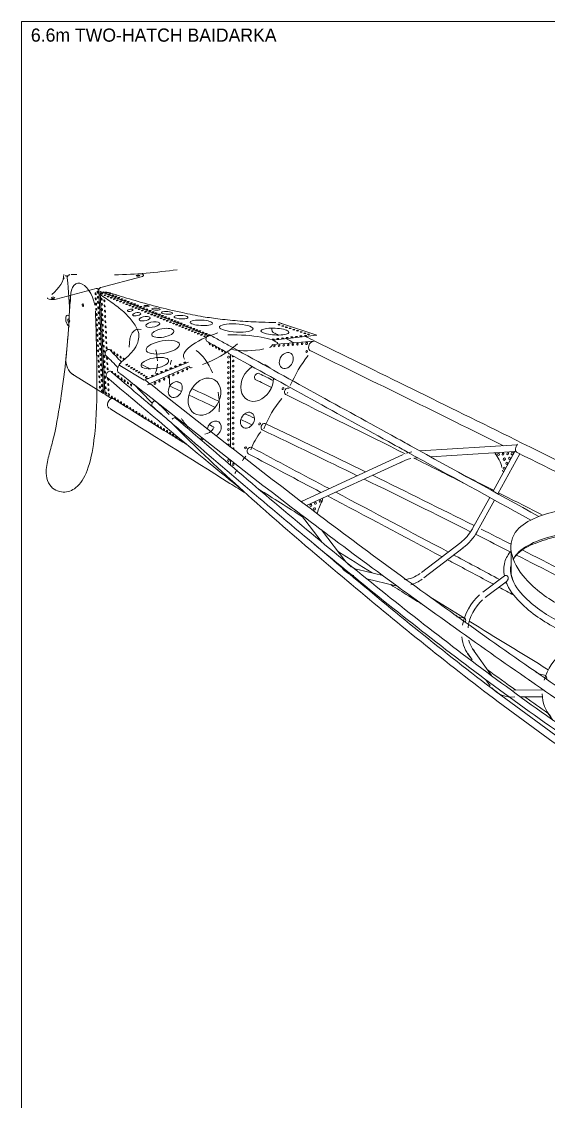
# Model space of a CAD drawing. Header units: inches. Extents: x -62.5 to -21, y 15.6 to 48.4.
# Drawn here: x -62.52 to -52.53, y 26.56 to 47.06 of the extents above; entities that cross this region are included whole.
import ezdxf

# ---------------------------------------------------------------- set-up
doc = ezdxf.new("R2010")
doc.units = ezdxf.units.IN
doc.header["$MEASUREMENT"] = 0
for name, color, linetype in [('Format', 7, 'Continuous'), ('Hatchways', 7, 'Continuous'), ('Layer1', 7, 'Continuous'), ('Quarterdeck', 7, 'Continuous'), ('Rudder', 7, 'Continuous'), ('Station 1', 7, 'Continuous'), ('Station 2', 7, 'Continuous'), ('Station 3', 7, 'Continuous'), ('Station 3.5', 7, 'Continuous'), ('Stern', 7, 'Continuous'), ('Stringers', 7, 'Continuous')]:
    doc.layers.add(name, color=color, linetype=linetype)

msp = doc.modelspace()

# ---------------------------------------------------------------- linework, layer by layer
at = {"layer": 'Format', "color": 7, "lineweight": 9}
for p, q in [((-62.525, 15.562), (-62.525, 47.062)), ((-62.525, 47.062), (-21.025, 47.062))]:
    msp.add_line(p, q, dxfattribs=at)
at = {"layer": 'Hatchways', "color": 7, "lineweight": 9}
for points, knots in [([(-52.276, 37.793), (-52.442, 37.75), (-52.784, 37.662), (-53.205, 37.399), (-53.289, 36.958), (-52.971, 36.416), (-52.267, 35.905), (-51.323, 35.56), (-50.325, 35.357), (-49.375, 35.287), (-48.597, 35.27), (-47.837, 35.371), (-47.48, 35.563), (-47.538, 35.769), (-47.757, 36.031), (-48.216, 36.375), (-48.813, 36.811), (-49.509, 37.324), (-50.292, 37.744), (-51.092, 37.954), (-51.768, 37.928), (-52.11, 37.838), (-52.276, 37.793)], [0, 0, 0, 0, 0.030416, 0.06271, 0.103132, 0.153648, 0.219187, 0.293811, 0.366807, 0.425735, 0.469548, 0.5, 0.530452, 0.574265, 0.633193, 0.706189, 0.780813, 0.846352, 0.896868, 0.93729, 0.969584, 1, 1, 1, 1]), ([(-52.276, 37.336), (-52.442, 37.293), (-52.783, 37.205), (-53.088, 37.023), (-53.177, 36.888), (-53.196, 36.851)], [0, 0, 0, 0, 0.408149, 0.841074, 1, 1, 1, 1]), ([(-53.237, 36.704), (-53.242, 36.659), (-53.239, 36.57), (-53.214, 36.483), (-53.198, 36.441)], [0, 0, 0, 0, 0.505359, 1, 1, 1, 1])]:
    msp.add_open_spline(points, degree=3, knots=knots, dxfattribs=at)
at = {"layer": 'Layer1', "color": 7, "lineweight": 9}
msp.add_line((-53.238, 37.014), (-53.237, 36.601), dxfattribs=at)
for points, knots in [([(-49.315, 34.875), (-49.041, 34.853), (-48.557, 34.812), (-48.001, 34.899), (-47.666, 34.975), (-47.483, 35.118), (-47.569, 35.364), (-47.813, 35.634), (-48.256, 36.034), (-48.876, 36.485), (-49.579, 36.961), (-50.357, 37.301), (-51.105, 37.471), (-51.77, 37.431), (-52.292, 37.313), (-52.726, 37.184), (-53.03, 37.052), (-53.164, 36.905), (-53.196, 36.851)], [0, 0, 0, 0, 0.097022, 0.171264, 0.194705, 0.222527, 0.236109, 0.279768, 0.351711, 0.445931, 0.550603, 0.650898, 0.744372, 0.818345, 0.884223, 0.933179, 0.978216, 1, 1, 1, 1]), ([(-53.364, 36.538), (-53.381, 36.626), (-53.38, 36.802), (-53.291, 36.952), (-53.236, 37.015)], [0, 0, 0, 0, 0.517553, 1, 1, 1, 1]), ([(-53.237, 36.746), (-53.254, 36.674), (-53.232, 36.431), (-52.907, 36.014), (-52.244, 35.59), (-51.318, 35.238), (-50.313, 34.983), (-49.63, 34.91), (-49.306, 34.875)], [0, 0, 0, 0, 0.048206, 0.149574, 0.329344, 0.554584, 0.78897, 1, 1, 1, 1]), ([(-51.901, 35.324), (-52.056, 35.386), (-52.473, 35.576), (-52.994, 35.911), (-53.278, 36.278), (-53.333, 36.426)], [0, 0, 0, 0, 0.271944, 0.745787, 1, 1, 1, 1])]:
    msp.add_open_spline(points, degree=3, knots=knots, dxfattribs=at)
at = {"layer": 'Quarterdeck', "color": 7, "lineweight": 9}
for p, q in [((-60.99, 41.924), (-58.988, 41.101)), ((-60.99, 41.924), (-58.988, 41.101)), ((-57.61, 41.335), (-56.925, 41.11)), ((-56.925, 41.11), (-57.759, 41.014)), ((-60.661, 40.535), (-60.199, 40.251)), ((-60.199, 40.251), (-59.359, 40.595))]:
    msp.add_line(p, q, dxfattribs=at)
at = {"layer": 'Quarterdeck', "color": 7, "lineweight": 9, "extrusion": (0, 0, -1)}
for centre, major_axis, ratio, start_param, end_param in [((-60.934, 41.901), (-0.1, -0.018), 0.374872, 6.067737, 7.638533), ((-61.002, 41.893), (-0.0189, -0.0034), 0.374872, 4.496941, 10.780126), ((-60.943, 41.869), (-0.0189, -0.0034), 0.374872, 4.496941, 10.780126), ((-60.884, 41.844), (-0.0189, -0.0034), 0.374872, 4.496941, 10.780126), ((-60.824, 41.82), (-0.0189, -0.0034), 0.374872, 4.496941, 10.780126), ((-60.765, 41.796), (-0.0189, -0.0034), 0.374872, 4.496941, 10.780126), ((-60.706, 41.771), (-0.0189, -0.0034), 0.374872, 4.496941, 10.780126), ((-60.647, 41.747), (-0.0189, -0.0034), 0.374872, 4.496941, 10.780126), ((-60.588, 41.723), (-0.0189, -0.0034), 0.374872, 4.496941, 10.780126), ((-60.529, 41.698), (-0.0189, -0.0034), 0.374872, 4.496941, 10.780126), ((-60.47, 41.674), (-0.0189, -0.0034), 0.374872, 4.496941, 10.780126), ((-60.411, 41.649), (-0.0189, -0.0034), 0.374872, 4.496941, 10.780126), ((-60.352, 41.625), (-0.0189, -0.0034), 0.374872, 4.496941, 10.780126), ((-60.464, 41.58), (0.0525, 0.0095), 0.374872, 4.496941, 10.780126), ((-60.342, 41.506), (0.0787, 0.0143), 0.374872, 4.496941, 10.780126), ((-60.293, 41.601), (-0.0189, -0.0034), 0.374872, 4.496941, 10.780126), ((-60.19, 41.421), (0.105, 0.019), 0.374872, 4.496941, 10.780126), ((-60.234, 41.576), (-0.0189, -0.0034), 0.374872, 4.496941, 10.780126), ((-60.174, 41.552), (-0.0189, -0.0034), 0.374872, 4.496941, 10.780126), ((-60.115, 41.527), (-0.0189, -0.0034), 0.374872, 4.496941, 10.780126), ((-60.056, 41.503), (-0.0189, -0.0034), 0.374872, 4.496941, 10.780126), ((-59.997, 41.479), (-0.0189, -0.0034), 0.374872, 4.496941, 10.780126), ((-59.938, 41.454), (-0.0189, -0.0034), 0.374872, 4.496941, 10.780126), ((-59.879, 41.43), (-0.0189, -0.0034), 0.374872, 4.496941, 10.780126), ((-60.035, 41.31), (0.131, 0.024), 0.374872, 4.496941, 10.780126), ((-59.845, 41.151), (0.21, 0.038), 0.374872, 4.496941, 10.780126), ((-59.82, 41.406), (-0.0189, -0.0034), 0.374872, 4.496941, 10.780126), ((-59.761, 41.381), (-0.0189, -0.0034), 0.374872, 4.496941, 10.780126), ((-59.702, 41.357), (-0.0189, -0.0034), 0.374872, 4.496941, 10.780126), ((-59.643, 41.332), (-0.0189, -0.0034), 0.374872, 4.496941, 10.780126), ((-59.584, 41.308), (-0.0189, -0.0034), 0.374872, 4.496941, 10.780126), ((-59.524, 41.284), (-0.0189, -0.0034), 0.374872, 4.496941, 10.780126), ((-59.465, 41.259), (-0.0189, -0.0034), 0.374872, 4.496941, 10.780126), ((-59.406, 41.235), (-0.0189, -0.0034), 0.374872, 4.496941, 10.780126), ((-59.347, 41.21), (-0.0189, -0.0034), 0.374872, 4.496941, 10.780126), ((-59.846, 40.88), (-0.315, -0.057), 0.374872, 0.240914, 6.524099), ((-59.288, 41.186), (-0.0189, -0.0034), 0.374872, 4.496941, 10.780126), ((-59.229, 41.162), (-0.0189, -0.0034), 0.374872, 4.496941, 10.780126), ((-59.17, 41.137), (-0.0189, -0.0034), 0.374872, 4.496941, 10.780126), ((-59.111, 41.113), (-0.0189, -0.0034), 0.374872, 4.496941, 10.780126), ((-59.052, 41.089), (-0.0189, -0.0034), 0.374872, 4.496941, 10.780126), ((-58.556, 40.92), (0.9, 0.004), 0.216928, 4.6506, 6.161639), ((-59.997, 40.578), (-0.262, -0.048), 0.374872, 0.166478, 6.449663), ((-59.428, 40.589), (-0.0189, -0.0034), 0.374872, 4.496941, 10.780126), ((-60.572, 40.566), (-0.0998, -0.0179), 0.375704, 6.126434, 7.122143), ((-60.534, 40.547), (-0.0189, -0.0034), 0.374872, 4.496941, 10.780126), ((-60.487, 40.518), (-0.0189, -0.0034), 0.374872, 4.496941, 10.780126), ((-60.44, 40.489), (-0.0189, -0.0034), 0.374872, 4.496941, 10.780126), ((-60.392, 40.46), (-0.0189, -0.0034), 0.374872, 4.496941, 10.780126), ((-60.345, 40.431), (-0.0189, -0.0034), 0.374872, 4.496941, 10.780126), ((-60.298, 40.402), (-0.0189, -0.0034), 0.374872, 4.496941, 10.780126), ((-59.869, 40.41), (-0.0189, -0.0034), 0.374872, 4.496941, 10.780126), ((-59.781, 40.445), (-0.0189, -0.0034), 0.374872, 4.496941, 10.780126), ((-59.693, 40.481), (-0.0189, -0.0034), 0.374872, 4.496941, 10.780126), ((-59.605, 40.517), (-0.0189, -0.0034), 0.374872, 4.496941, 10.780126), ((-59.516, 40.553), (-0.0189, -0.0034), 0.374872, 4.496941, 10.780126), ((-60.251, 40.373), (-0.0189, -0.0034), 0.374872, 4.496941, 10.780126), ((-60.203, 40.344), (-0.0189, -0.0034), 0.374872, 4.496941, 10.780126), ((-60.156, 40.315), (-0.0189, -0.0034), 0.374872, 4.496941, 10.780126), ((-60.046, 40.338), (-0.0189, -0.0034), 0.374872, 4.496941, 10.780126), ((-59.957, 40.374), (-0.0189, -0.0034), 0.374872, 4.496941, 10.780126)]:
    msp.add_ellipse(centre, major_axis=major_axis, ratio=ratio, start_param=start_param, end_param=end_param, dxfattribs=at)
at = {"layer": 'Quarterdeck', "color": 7, "lineweight": 9}
for centre, major_axis, ratio, start_param, end_param in [((-60.934, 41.901), (0.102, -0.005), 0.240876, 0.163577, 1.734374), ((-60.914, 41.916), (0.0192, -0.001), 0.240876, 4.87596637608131, 11.1591516832609), ((-60.855, 41.892), (0.0192, -0.001), 0.240876, 4.87596637608131, 11.1591516832609), ((-60.796, 41.867), (0.0192, -0.001), 0.240876, 4.875966376081371, 11.15915168326096), ((-60.737, 41.843), (0.0192, -0.001), 0.240876, 4.875966376081328, 11.15915168326091), ((-60.678, 41.819), (0.0192, -0.001), 0.240876, 4.87596637608139, 11.15915168326098), ((-60.619, 41.794), (0.0192, -0.001), 0.240876, 4.875966376081341, 11.15915168326093), ((-60.56, 41.77), (0.0192, -0.001), 0.240876, 4.875966376081371, 11.15915168326096), ((-60.501, 41.745), (0.0192, -0.001), 0.240876, 4.875966376081359, 11.15915168326095), ((-60.442, 41.721), (0.0192, -0.001), 0.240876, 4.875966376081359, 11.15915168326095), ((-60.383, 41.697), (0.0192, -0.001), 0.240876, 4.875966376081341, 11.15915168326093), ((-60.324, 41.672), (0.0192, -0.001), 0.240876, 4.875966376081371, 11.15915168326096), ((-60.264, 41.648), (0.0192, -0.001), 0.240876, 4.875966376081359, 11.15915168326095), ((-60.205, 41.624), (0.0192, -0.001), 0.240876, 4.875966376081359, 11.15915168326095), ((-60.155, 41.661), (-0.0533, 0.0028), 0.240876, 4.87596637608135, 11.15915168326094), ((-59.976, 41.602), (-0.0799, 0.0043), 0.240876, 4.875966376081347, 11.15915168326093), ((-60.146, 41.599), (0.0192, -0.001), 0.240876, 4.875966376081341, 11.15915168326093), ((-60.087, 41.575), (0.0192, -0.001), 0.240876, 4.875966376081371, 11.15915168326096), ((-60.028, 41.55), (0.0192, -0.001), 0.240876, 4.875966376081341, 11.15915168326093), ((-59.969, 41.526), (0.0192, -0.001), 0.240876, 4.875966376081359, 11.15915168326095), ((-59.91, 41.502), (0.0192, -0.001), 0.240876, 4.875966376081341, 11.15915168326093), ((-59.768, 41.532), (-0.107, 0.006), 0.240876, 4.875966376081354, 11.15915168326094), ((-59.851, 41.477), (0.0192, -0.001), 0.240876, 4.875966376081341, 11.15915168326093), ((-59.792, 41.453), (0.0192, -0.001), 0.240876, 4.875966376081371, 11.15915168326096), ((-59.733, 41.428), (0.0192, -0.001), 0.240876, 4.875966376081359, 11.15915168326095), ((-59.5, 41.451), (-0.133, 0.007), 0.240876, 4.875966376081351, 11.15915168326094), ((-59.673, 41.404), (0.0192, -0.001), 0.240876, 4.87596637608139, 11.15915168326098), ((-59.614, 41.38), (0.0192, -0.001), 0.240876, 4.875966376081341, 11.15915168326093), ((-59.555, 41.355), (0.0192, -0.001), 0.240876, 4.875966376081371, 11.15915168326096), ((-59.496, 41.331), (0.0192, -0.001), 0.240876, 4.875966376081359, 11.15915168326095), ((-59.437, 41.307), (0.0192, -0.001), 0.240876, 4.87596637608139, 11.15915168326098), ((-59.378, 41.282), (0.0192, -0.001), 0.240876, 4.875966376081341, 11.15915168326093), ((-59.114, 41.343), (-0.213, 0.011), 0.240876, 4.875966376081351, 11.15915168326094), ((-59.319, 41.258), (0.0192, -0.001), 0.240876, 4.875966376081371, 11.15915168326096), ((-59.26, 41.233), (0.0192, -0.001), 0.240876, 4.875966376081371, 11.15915168326096), ((-59.201, 41.209), (0.0192, -0.001), 0.240876, 4.875966376081359, 11.15915168326095), ((-58.453, 41.245), (-0.32, 0.017), 0.240876, 4.745953265833128, 11.02913857301271), ((-57.718, 41.176), (-0.266, 0.014), 0.240876, 4.707508241291062, 10.99069354847065), ((-57.641, 41.306), (0.0192, -0.001), 0.240876, 4.875966376081389, 11.15915168326098), ((-57.686, 41.323), (0.101, -0.005), 0.242443, 0.214305, 1.210014), ((-57.571, 41.283), (0.0192, -0.001), 0.240876, 4.87596637608134, 11.15915168326093), ((-57.501, 41.26), (0.0192, -0.001), 0.240876, 4.875966376081359, 11.15915168326094), ((-57.431, 41.237), (0.0192, -0.001), 0.240876, 4.875966376081359, 11.15915168326094), ((-57.36, 41.214), (0.0192, -0.001), 0.240876, 4.875966376081359, 11.15915168326094), ((-58.556, 40.92), (-0.895, -0.237), 0.317013, 4.90646, 6.401947), ((-59.142, 41.185), (0.0192, -0.001), 0.240876, 4.87596637608139, 11.15915168326098), ((-59.083, 41.16), (0.0192, -0.001), 0.240876, 4.875966376081341, 11.15915168326093), ((-59.023, 41.136), (0.0192, -0.001), 0.240876, 4.875966376081371, 11.15915168326096), ((-58.964, 41.111), (0.0192, -0.001), 0.240876, 4.875966376081341, 11.15915168326093), ((-57.749, 41.03), (0.0192, -0.001), 0.240876, 4.875966376081359, 11.15915168326094), ((-57.661, 41.04), (0.0192, -0.001), 0.240876, 4.87596637608134, 11.15915168326093), ((-57.574, 41.05), (0.0192, -0.001), 0.240876, 4.875966376081359, 11.15915168326094), ((-57.486, 41.06), (0.0192, -0.001), 0.240876, 4.875966376081359, 11.15915168326094), ((-57.399, 41.071), (0.0192, -0.001), 0.240876, 4.875966376081371, 11.15915168326096), ((-57.311, 41.081), (0.0192, -0.001), 0.240876, 4.87596637608134, 11.15915168326093), ((-57.29, 41.191), (0.0192, -0.001), 0.240876, 4.875966376081359, 11.15915168326094), ((-57.224, 41.091), (0.0192, -0.001), 0.240876, 4.875966376081359, 11.15915168326094), ((-57.22, 41.168), (0.0192, -0.001), 0.240876, 4.87596637608134, 11.15915168326093), ((-57.15, 41.145), (0.0192, -0.001), 0.240876, 4.87596637608134, 11.15915168326093), ((-57.136, 41.101), (0.0192, -0.001), 0.240876, 4.87596637608134, 11.15915168326093), ((-57.08, 41.122), (0.0192, -0.001), 0.240876, 4.87596637608134, 11.15915168326093)]:
    msp.add_ellipse(centre, major_axis=major_axis, ratio=ratio, start_param=start_param, end_param=end_param, dxfattribs=at)
for points in [[(-60.658, 40.572), (-60.616, 40.609), (-60.511, 40.701), (-60.37, 40.848), (-60.303, 41.001), (-60.293, 41.155), (-60.376, 41.32), (-60.529, 41.505), (-60.753, 41.692), (-60.93, 41.809), (-61.017, 41.866)], [(-57.701, 41.348), (-57.791, 41.35), (-58.016, 41.356), (-58.374, 41.372), (-58.747, 41.41), (-59.12, 41.462), (-59.521, 41.544), (-59.971, 41.651), (-60.426, 41.778), (-60.709, 41.867), (-60.849, 41.91)]]:
    msp.add_open_spline(points, degree=3, knots=[0, 0, 0, 0, 0.073093, 0.181384, 0.284917, 0.376983, 0.499412, 0.66407, 0.833918, 1, 1, 1, 1], dxfattribs=at)
at = {"layer": 'Rudder', "color": 7, "lineweight": 9}
for p, q in [((-61.019, 42.016), (-60.257, 42.216)), ((-61.108, 41.992), (-61.87, 41.792)), ((-61.599, 41.845), (-61.62, 41.475)), ((-61.061, 41.954), (-60.972, 40.002)), ((-60.972, 40.002), (-61.569, 40.375))]:
    msp.add_line(p, q, dxfattribs=at)
at = {"layer": 'Rudder', "color": 7, "lineweight": 9, "extrusion": (0, 0, -1)}
for centre, major_axis, ratio, start_param, end_param in [((-64.919, 42.09), (3.195, 0.193), 0.31054, 0.025729, 0.40037), ((-61.568, 42.195), (0.213, 0.013), 0.31054, 4.66042, 5.175875), ((-60.316, 42.24), (0.106, 0.006), 0.31054, 4.704578, 7.302008), ((-61.362, 41.68), (-0.108, 0.413), 0.512401, 5.038922, 7.99181), ((-61.017, 41.965), (0.0221, 0.0486), 0.792518, 4.239598, 4.553757), ((-61.017, 41.965), (0.0221, 0.0486), 0.792518, 4.505444, 4.819603), ((-61.017, 41.965), (0.0221, 0.0486), 0.792518, 4.756146, 5.070305), ((-61.017, 41.965), (0.0221, 0.0486), 0.792518, 5.01007, 5.324229), ((-61.017, 41.965), (0.0221, 0.0486), 0.792518, 5.28559, 5.599749), ((-61.362, 41.68), (-0.108, 0.413), 0.5124, 5.009538, 5.054892)]:
    msp.add_ellipse(centre, major_axis=major_axis, ratio=ratio, start_param=start_param, end_param=end_param, dxfattribs=at)
at = {"layer": 'Rudder', "color": 7, "lineweight": 9}
for centre, major_axis, ratio, start_param, end_param in [((-60.461, 43.26), (3.195, 0.193), 0.31054, 4.599691, 4.974331), ((-60.316, 42.24), (0.0338, 0.002), 0.31054, 0.196188, 6.479373), ((-61.517, 42.208), (-0.213, -0.013), 0.31054, 6.074657, 6.590113), ((-61.929, 41.817), (0.0338, 0.002), 0.31054, 0.196188, 6.479373), ((-61.122, 41.895), (-0.0049, 0.0186), 0.5124, 4.45577425325846, 10.73895956043805), ((-61.106, 41.942), (0.0221, 0.0486), 0.792518, 0.206945, 0.521104), ((-61.106, 41.942), (0.0221, 0.0486), 0.792518, 6.239428, 6.553587), ((-61.083, 41.926), (-0.0049, 0.0186), 0.5124, 4.45577425325846, 10.73895956043805), ((-61.079, 41.827), (-0.0049, 0.0186), 0.5124, 4.45577425325834, 10.73895956043793), ((-61.106, 41.942), (0.0221, 0.0486), 0.792518, 5.985504, 6.299664), ((-61.106, 41.942), (0.0221, 0.0486), 0.792518, 5.709985, 6.024144), ((-61.106, 41.942), (0.0221, 0.0486), 0.792518, 5.18518, 5.499339), ((-61.929, 41.817), (-0.106, -0.006), 0.31054, 6.131536, 8.728965), ((-61.362, 41.68), (-0.0065, 0.0248), 0.5124, 4.455774253258391, 10.73895956043798), ((-61.118, 41.796), (-0.0049, 0.0186), 0.5124, 4.455774253258363, 10.73895956043795), ((-61.113, 41.698), (-0.0049, 0.0186), 0.5124, 4.455774253258439, 10.73895956043802), ((-61.074, 41.728), (-0.0049, 0.0186), 0.5124, 4.455774253258362, 10.73895956043795), ((-61.07, 41.63), (-0.0049, 0.0186), 0.5124, 4.455774253258362, 10.73895956043795), ((-61.63, 41.383), (-0.027, 0.103), 0.5124, 5.922515, 9.187772), ((-61.63, 41.383), (-0.0086, 0.0328), 0.5124, 4.455774253258366, 10.73895956043795), ((-61.109, 41.599), (-0.0049, 0.0186), 0.5124, 4.455774253258363, 10.73895956043795), ((-61.104, 41.501), (-0.0049, 0.0186), 0.5124, 4.455774253258439, 10.73895956043802), ((-61.1, 41.402), (-0.0049, 0.0186), 0.5124, 4.455774253258363, 10.73895956043795), ((-61.065, 41.531), (-0.0049, 0.0186), 0.5124, 4.455774253258362, 10.73895956043795), ((-61.061, 41.433), (-0.0049, 0.0186), 0.5124, 4.455774253258362, 10.73895956043795), ((-61.095, 41.304), (-0.0049, 0.0186), 0.5124, 4.455774253258363, 10.73895956043795), ((-61.091, 41.205), (-0.0049, 0.0186), 0.5124, 4.455774253258362, 10.73895956043795), ((-61.056, 41.334), (-0.0049, 0.0186), 0.5124, 4.455774253258362, 10.73895956043795), ((-61.051, 41.235), (-0.0049, 0.0186), 0.5124, 4.455774253258362, 10.73895956043795), ((-61.086, 41.106), (-0.0049, 0.0186), 0.5124, 4.455774253258362, 10.73895956043795), ((-61.082, 41.008), (-0.0049, 0.0186), 0.5124, 4.455774253258362, 10.73895956043795), ((-61.047, 41.137), (-0.0049, 0.0186), 0.5124, 4.455774253258438, 10.73895956043802), ((-61.042, 41.038), (-0.0049, 0.0186), 0.5124, 4.455774253258362, 10.73895956043795), ((-61.077, 40.909), (-0.0049, 0.0186), 0.5124, 4.455774253258362, 10.73895956043795), ((-61.073, 40.811), (-0.0049, 0.0186), 0.5124, 4.455774253258362, 10.73895956043795), ((-61.038, 40.94), (-0.0049, 0.0186), 0.5124, 4.455774253258438, 10.73895956043802), ((-61.033, 40.841), (-0.0049, 0.0186), 0.5124, 4.455774253258362, 10.73895956043795), ((-61.566, 40.569), (0.054, -0.206), 0.5124, 4.354444, 6.058015), ((-61.068, 40.712), (-0.0049, 0.0186), 0.5124, 4.455774253258362, 10.73895956043795), ((-61.063, 40.613), (-0.0049, 0.0186), 0.5124, 4.455774253258438, 10.73895956043802), ((-61.029, 40.742), (-0.0049, 0.0186), 0.5124, 4.455774253258438, 10.73895956043802), ((-61.024, 40.644), (-0.0049, 0.0186), 0.5124, 4.455774253258362, 10.73895956043795), ((-61.059, 40.515), (-0.0049, 0.0186), 0.5124, 4.455774253258362, 10.73895956043795), ((-61.054, 40.416), (-0.0049, 0.0186), 0.5124, 4.455774253258438, 10.73895956043802), ((-61.02, 40.545), (-0.0049, 0.0186), 0.5124, 4.455774253258362, 10.73895956043795), ((-61.015, 40.447), (-0.0049, 0.0186), 0.5124, 4.455774253258362, 10.73895956043795), ((-61.05, 40.318), (-0.0049, 0.0186), 0.5124, 4.45577425325834, 10.73895956043793), ((-61.045, 40.219), (-0.0049, 0.0186), 0.5124, 4.455774253258438, 10.73895956043802), ((-61.011, 40.348), (-0.0049, 0.0186), 0.5124, 4.455774253258362, 10.73895956043795), ((-61.006, 40.249), (-0.0049, 0.0186), 0.5124, 4.455774253258362, 10.73895956043795), ((-61.041, 40.12), (-0.0049, 0.0186), 0.5124, 4.455774253258362, 10.73895956043795), ((-61.002, 40.151), (-0.0049, 0.0186), 0.5124, 4.455774253258362, 10.73895956043795), ((-60.997, 40.052), (-0.0049, 0.0186), 0.5124, 4.455774253258362, 10.73895956043795)]:
    msp.add_ellipse(centre, major_axis=major_axis, ratio=ratio, start_param=start_param, end_param=end_param, dxfattribs=at)
for points, knots in [([(-61.658, 42.195), (-61.658, 42.202), (-61.659, 42.215), (-61.651, 42.232), (-61.639, 42.245), (-61.624, 42.255), (-61.613, 42.257), (-61.607, 42.258)], [0, 0, 0, 0, 0.235521, 0.421586, 0.610194, 0.800203, 1, 1, 1, 1]), ([(-61.658, 42.195), (-61.658, 42.202), (-61.66, 42.214), (-61.666, 42.228), (-61.675, 42.235), (-61.685, 42.239), (-61.692, 42.236), (-61.696, 42.235)], [0, 0, 0, 0, 0.235521, 0.421586, 0.610194, 0.800203, 1, 1, 1, 1]), ([(-61.658, 42.195), (-61.635, 41.949), (-61.605, 41.634), (-61.636, 41.229), (-61.655, 40.959), (-61.675, 40.755), (-61.683, 40.669)], [0, 0, 0, 0, 0.452327, 0.578674, 0.821576, 1, 1, 1, 1]), ([(-61.125, 41.573), (-61.109, 41.092), (-61.08, 40.25), (-61.118, 39.214), (-61.251, 38.538), (-61.463, 38.193), (-61.692, 38.109), (-61.866, 38.154), (-61.996, 38.24), (-62.066, 38.441), (-62.055, 38.602), (-62.019, 38.797), (-61.911, 39.15), (-61.834, 39.566), (-61.747, 40.124), (-61.68, 40.631), (-61.645, 41.085), (-61.632, 41.286)], [0, 0, 0, 0, 0.177384, 0.310925, 0.396734, 0.468487, 0.52585, 0.555486, 0.57966, 0.601203, 0.620689, 0.641157, 0.685717, 0.790516, 0.820418, 0.920801, 1, 1, 1, 1])]:
    msp.add_open_spline(points, degree=3, knots=knots, dxfattribs=at)
at = {"layer": 'Station 1', "color": 7, "lineweight": 9}
for p, q in [((-56.982, 40.996), (-57.765, 40.931)), ((-57.765, 40.931), (-57.765, 40.931)), ((-60.129, 40.171), (-59.346, 40.517)), ((-59.347, 40.522), (-59.347, 40.522)), ((-59.346, 40.517), (-59.346, 40.517))]:
    msp.add_line(p, q, dxfattribs=at)
at = {"layer": 'Station 1', "color": 7, "lineweight": 9, "extrusion": (0, 0, -1)}
for centre, major_axis, start_param, end_param in [((-57.694, 41.241), (-0.0514, -0.088), 6.031413, 7.516041), ((-59.261, 42.503), (-1.099, -1.883), 5.152198, 5.539098), ((-57.81, 40.928), (-0.0274, -0.047), 4.323712, 5.894508), ((-57.728, 40.901), (0.0086, 0.0147), 4.183899346466839, 10.46708465364642), ((-57.641, 40.908), (0.0086, 0.0147), 4.183899346466839, 10.46708465364642), ((-57.553, 40.915), (0.0086, 0.0147), 4.183899346466839, 10.46708465364642), ((-57.466, 40.923), (0.0086, 0.0147), 4.183899346466868, 10.46708465364645), ((-57.378, 40.93), (0.0086, 0.0147), 4.183899346466868, 10.46708465364645), ((-57.291, 40.937), (0.0086, 0.0147), 4.183899346466839, 10.46708465364642), ((-57.203, 40.944), (0.0086, 0.0147), 4.183899346466839, 10.46708465364642), ((-57.116, 40.948), (0.0108, 0.0184), 4.183899346466748, 10.46708465364634), ((-57.116, 40.796), (-0.0097, -0.0166), 4.183899346467115, 10.4670846536467), ((-56.996, 40.9), (-0.0514, -0.088), 6.031413, 9.005789), ((-58.511, 40.715), (0.0108, 0.0184), 1.713141, 4.784776), ((-58.511, 40.617), (0.0097, 0.0166), 4.183899346466891, 10.46708465364648), ((-57.503, 40.627), (0.081, 0.138), 0.1019533764186481, 6.385138683598234), ((-58.511, 40.519), (0.0097, 0.0166), 4.183899346466891, 10.46708465364648), ((-58.511, 40.421), (0.0097, 0.0166), 4.183899346466891, 10.46708465364648), ((-58.056, 40.204), (0.188, 0.322), 0.910128, 5.350933), ((-58.056, 40.204), (0.188, 0.322), 6.003514, 6.540701), ((-58.511, 40.323), (0.0097, 0.0166), 4.183899346466891, 10.46708465364648), ((-58.511, 40.224), (0.0097, 0.0166), 4.183899346466918, 10.4670846536465), ((-58.511, 40.126), (0.0097, 0.0166), 4.183899346466891, 10.46708465364648), ((-58.511, 40.028), (0.0097, 0.0166), 4.183899346466918, 10.4670846536465), ((-57.564, 40.095), (0.0108, 0.0184), 4.183899346466772, 10.46708465364636), ((-58.511, 39.93), (0.0097, 0.0166), 4.183899346466918, 10.4670846536465), ((-58.511, 39.832), (0.0097, 0.0166), 4.183899346466891, 10.46708465364648), ((-58.511, 39.734), (0.0097, 0.0166), 4.183899346466891, 10.46708465364648), ((-58.511, 39.635), (0.0097, 0.0166), 4.183899346466918, 10.4670846536465), ((-58.239, 39.493), (0.081, 0.138), 0.101953376418645, 6.385138683598231), ((-59.629, 39.478), (0.0342, 0.0585), 4.904398, 6.758749), ((-58.511, 39.537), (0.0097, 0.0166), 4.183899346466891, 10.46708465364648), ((-58.511, 39.439), (0.0097, 0.0166), 4.183899346466891, 10.46708465364648), ((-58.008, 39.424), (0.0108, 0.0184), 4.183899346466928, 10.46708465364651), ((-57.926, 39.37), (-0.0342, -0.0585), 0.002565, 3.214255), ((-57.926, 39.37), (-0.0342, -0.0585), 0.002565, 3.214255), ((-58.511, 39.341), (0.0097, 0.0166), 4.183899346466891, 10.46708465364648), ((-58.511, 39.243), (0.0097, 0.0166), 4.183899346466918, 10.4670846536465), ((-58.511, 39.144), (0.0097, 0.0166), 4.183899346466891, 10.46708465364648), ((-58.511, 39.046), (0.0097, 0.0166), 4.183899346466891, 10.46708465364648), ((-58.511, 38.948), (0.0097, 0.0166), 4.910981, 8.108888), ((-58.275, 38.97), (0.0108, 0.0184), 4.183899346466934, 10.46708465364652), ((-58.192, 38.917), (-0.0342, -0.0585), 0.042339, 3.131919), ((-58.192, 38.917), (-0.0342, -0.0585), 0.042339, 3.131919), ((-58.511, 38.654), (0.0097, 0.0166), 4.183899346466891, 10.46708465364648)]:
    msp.add_ellipse(centre, major_axis=major_axis, ratio=0.764351, start_param=start_param, end_param=end_param, dxfattribs=at)
at = {"layer": 'Station 1', "color": 7, "lineweight": 9}
for centre, major_axis, start_param, end_param in [((-58.556, 40.815), (-0.0342, -0.0585), 5.240879, 6.36902), ((-57.85, 42.873), (-1.099, -1.883), 0.264735, 0.607759), ((-58.6, 40.692), (0.0108, 0.0184), 5.240879, 11.524064), ((-58.6, 40.594), (0.0097, 0.0166), 5.240879, 11.524064), ((-55.921, 39.645), (-1.038, -1.778), 4.544308, 4.869967), ((-59.558, 40.389), (0.0086, 0.0147), 5.240879, 11.524064), ((-59.47, 40.428), (0.0086, 0.0147), 5.240879, 11.524064), ((-59.383, 40.467), (0.0086, 0.0147), 5.240879, 11.524064), ((-59.301, 40.536), (-0.0274, -0.047), 5.656848, 7.227644), ((-58.6, 40.496), (0.0097, 0.0166), 5.240879, 11.524064), ((-58.6, 40.398), (0.0097, 0.0166), 5.240879, 11.524064), ((-58.051, 40.322), (0.0342, 0.0585), 6.270146, 9.355344), ((-59.995, 40.193), (0.0108, 0.0184), 5.240879, 11.524064), ((-59.908, 40.235), (0.0086, 0.0147), 5.240879, 11.524064), ((-59.82, 40.273), (0.0086, 0.0147), 5.240879, 11.524064), ((-59.609, 40.075), (-0.081, -0.138), 4.610436, 10.893621), ((-59.733, 40.312), (0.0086, 0.0147), 5.240879, 11.524064), ((-59.645, 40.351), (0.0086, 0.0147), 5.240879, 11.524064), ((-59.056, 39.941), (-0.188, -0.322), 4.485781, 10.768966), ((-58.6, 40.299), (0.0097, 0.0166), 5.240879, 11.524064), ((-58.6, 40.201), (0.0097, 0.0166), 5.240879, 11.524064), ((-60.115, 40.082), (0.0514, 0.088), 6.017636, 7.213087), ((-58.6, 40.103), (0.0097, 0.0166), 5.240879, 11.524064), ((-58.6, 40.005), (0.0097, 0.0166), 5.240879, 11.524064), ((-57.483, 40.041), (0.0342, 0.0585), 6.270146, 9.355344), ((-57.483, 40.041), (0.0342, 0.0585), 6.270146, 9.355344), ((-55.921, 39.645), (-1.038, -1.778), 4.935655, 4.947094), ((-59.997, 39.804), (0.0342, 0.0585), 0.736019, 3.072159), ((-60.793, 38.878), (-1.269, 1.067), 4.498631, 4.7525), ((-58.6, 39.907), (0.0097, 0.0166), 5.240879, 11.524064), ((-58.6, 39.808), (0.0097, 0.0166), 5.240879, 11.524064), ((-56.695, 38.978), (-0.836, -1.432), 4.498631, 4.905148), ((-58.6, 39.71), (0.0097, 0.0166), 5.240879, 11.524064), ((-58.6, 39.612), (0.0097, 0.0166), 5.240879, 11.524064), ((-58.872, 39.327), (-0.081, -0.138), 0.996279, 5.140339), ((-58.6, 39.514), (0.0097, 0.0166), 5.240879, 11.524064), ((-58.6, 39.416), (0.0097, 0.0166), 5.240879, 11.524064), ((-58.6, 39.318), (0.0097, 0.0166), 5.240879, 11.524064), ((-58.6, 39.219), (0.0097, 0.0166), 5.240879, 11.524064), ((-57.45, 38.784), (-0.477, -0.816), 4.550264, 4.965166), ((-59.103, 39.136), (0.0108, 0.0184), 0.35735, 5.468856), ((-58.6, 39.121), (0.0097, 0.0166), 5.240879, 11.524064), ((-58.6, 39.023), (0.0097, 0.0166), 4.218584, 7.893505), ((-57.623, 38.161), (-0.597, -1.023), 4.515877, 4.605476), ((-58.6, 38.728), (0.0097, 0.0166), 5.240879, 11.524064), ((-57.623, 38.161), (-0.597, -1.023), 4.773588, 4.844051), ((-58.556, 38.4), (0.0514, 0.088), 1.760229, 1.788623)]:
    msp.add_ellipse(centre, major_axis=major_axis, ratio=0.764351, start_param=start_param, end_param=end_param, dxfattribs=at)
at = {"layer": 'Station 2', "color": 7, "lineweight": 9}
for p, q in [((-54.964, 38.909), (-53.121, 39.027)), ((-55.288, 38.841), (-57.217, 37.952)), ((-55.07, 38.775), (-55.007, 38.779)), ((-54.758, 38.795), (-53.167, 38.897)), ((-53.167, 38.897), (-53.579, 38.145)), ((-53.072, 38.855), (-53.488, 38.095)), ((-53.167, 38.897), (-53.147, 38.911)), ((-55.268, 38.723), (-57.117, 37.872)), ((-53.643, 38.027), (-53.967, 37.437)), ((-53.553, 37.977), (-53.874, 37.391)), ((-57.233, 37.711), (-56.82, 37.173)), ((-56.836, 37.41), (-56.372, 36.806)), ((-54.936, 36.601), (-54.192, 37.171)), ((-54.89, 36.5), (-54.145, 37.072)), ((-56.486, 36.738), (-56.465, 36.711)), ((-55.671, 36.543), (-56.146, 36.659)), ((-55.449, 36.353), (-55.974, 36.481))]:
    msp.add_line(p, q, dxfattribs=at)
for centre, major_axis, start_param, end_param in [((-58.971, 41.046), (0.0342, 0.0585), 5.986527, 9.312064), ((-60.885, 40.773), (0.0342, 0.0585), 5.903939, 9.169137), ((-60.865, 40.36), (0.0342, 0.0585), 5.958015, 9.187044), ((-60.622, 40.476), (0.0514, 0.088), 1.111533, 3.204944), ((-60.814, 39.812), (0.0514, 0.088), 0.35663, 3.204944), ((-53.069, 38.967), (0.0514, 0.088), 1.194842, 3.168471), ((-55.169, 38.137), (0.409, 0.7), 0.578721, 0.728879), ((-57.27, 37.865), (0.0514, 0.088), 5.799149, 6.331539), ((-56.948, 37.917), (0.0108, 0.0184), 5.240879, 11.524064), ((-56.271, 37.674), (-0.41, -0.702), 4.739535, 5.063727), ((-56.861, 37.957), (0.0108, 0.0184), 5.240879, 11.524064), ((-56.868, 37.986), (0.0342, 0.0585), 4.739535, 5.533421), ((-57.27, 37.865), (0.0514, 0.088), 2.779814, 3.067228), ((-57.036, 37.877), (0.0108, 0.0184), 5.240879, 11.524064), ((-56.972, 37.808), (0.0129, 0.0221), 5.240879, 11.524064), ((-55.913, 37.287), (-0.342, -0.585), 6.049666, 6.575958), ((-55.914, 37.288), (-0.41, -0.702), 6.049666, 6.460324), ((-55.169, 37.107), (-0.342, -0.585), 0.485608, 1.028354), ((-55.169, 37.105), (-0.409, -0.7), 0.172877, 0.253773), ((-55.169, 37.105), (-0.409, -0.7), 0.692321, 1.028354)]:
    msp.add_ellipse(centre, major_axis=major_axis, ratio=0.764351, start_param=start_param, end_param=end_param, dxfattribs=at)
at = {"layer": 'Station 2', "color": 7, "lineweight": 9, "extrusion": (0, 0, -1)}
for centre, major_axis, start_param, end_param in [((-55.169, 38.135), (0.342, 0.585), 5.32304, 5.677151), ((-54.068, 38.252), (0.41, 0.702), 0.233468, 0.690153), ((-53.471, 38.878), (-0.0342, -0.0585), 0.233468, 1.027354), ((-53.477, 38.845), (0.0108, 0.0184), 4.183899346466839, 10.46708465364642), ((-53.39, 38.851), (0.0108, 0.0184), 4.183899346466952, 10.46708465364654), ((-53.367, 38.754), (0.0129, 0.0221), 4.183899346466913, 10.4670846536465), ((-53.303, 38.857), (0.0108, 0.0184), 4.183899346466928, 10.46708465364651), ((-53.267, 38.769), (0.0108, 0.0184), 4.183899346466928, 10.46708465364651), ((-53.216, 38.862), (0.0129, 0.0221), 4.183899346466858, 10.46708465364644), ((-53.345, 38.571), (-0.0342, -0.0585), 6.255989, 7.049875), ((-53.369, 38.582), (0.0108, 0.0184), 4.183899346466928, 10.46708465364651), ((-53.318, 38.675), (0.0108, 0.0184), 4.183899346466839, 10.46708465364642), ((-54.426, 37.677), (-0.342, -0.585), 4.685193, 5.211486), ((-54.425, 37.679), (-0.41, -0.702), 4.685193, 5.211486)]:
    msp.add_ellipse(centre, major_axis=major_axis, ratio=0.764351, start_param=start_param, end_param=end_param, dxfattribs=at)
at = {"layer": 'Station 3', "color": 7, "lineweight": 9}
for p, q in [((-53.772, 36.229), (-53.364, 36.538)), ((-53.726, 36.127), (-53.333, 36.426)), ((-54.258, 35.758), (-54.119, 35.744)), ((-54.018, 34.999), (-54.064, 35.064)), ((-53.612, 34.645), (-53.967, 35.154)), ((-53.978, 34.942), (-54.061, 35.061)), ((-53.633, 34.448), (-53.716, 34.566)), ((-52.624, 34.372), (-53.192, 34.365)), ((-52.643, 34.244), (-53.058, 34.239))]:
    msp.add_line(p, q, dxfattribs=at)
for centre, major_axis, ratio, start_param, end_param in [((-53.349, 36.481), (0.0342, 0.0585), 0.764351, 3.958441, 7.237368), ((-53.496, 35.619), (-0.41, -0.702), 0.764408, 4.318891, 5.155297), ((-53.496, 35.619), (-0.342, -0.585), 0.764401, 4.318922, 5.243625), ((-54.335, 35.7), (0.0514, 0.088), 0.764351, 5.845487, 6.331539), ((-54.335, 35.7), (0.0514, 0.088), 0.764351, 2.826307, 3.067228), ((-53.496, 35.619), (-0.41, -0.702), 0.764408, 5.44563, 6.048555), ((-53.496, 35.619), (-0.342, -0.585), 0.764401, 5.628452, 6.048585), ((-53.068, 35.006), (-0.41, -0.702), 0.764351, 6.020009, 6.78955)]:
    msp.add_ellipse(centre, major_axis=major_axis, ratio=ratio, start_param=start_param, end_param=end_param, dxfattribs=at)
msp.add_open_spline([(-54.119, 35.744), (-54.106, 35.721), (-54.09, 35.691), (-54.104, 35.665), (-54.108, 35.659)], degree=3, knots=[0, 0, 0, 0, 0.783027, 1, 1, 1, 1], dxfattribs=at)
at = {"layer": 'Station 3.5', "color": 7, "lineweight": 9}
for p, q in [((-52.712, 34.677), (-52.581, 34.649)), ((-52.442, 33.798), (-52.533, 33.925))]:
    msp.add_line(p, q, dxfattribs=at)
for centre, major_axis, ratio, start_param, end_param in [((-51.971, 34.488), (-0.409, -0.702), 0.763961, 4.241113, 5.037212), ((-52.822, 34.632), (0.0514, 0.088), 0.764351, 5.871845, 6.326885), ((-52.822, 34.632), (0.0514, 0.088), 0.764351, 2.838678, 3.076535), ((-51.971, 34.488), (-0.409, -0.702), 0.763961, 5.381564, 6.069339)]:
    msp.add_ellipse(centre, major_axis=major_axis, ratio=ratio, start_param=start_param, end_param=end_param, dxfattribs=at)
msp.add_open_spline([(-52.581, 34.649), (-52.569, 34.625), (-52.556, 34.599), (-52.564, 34.576), (-52.565, 34.575)], degree=3, knots=[0, 0, 0, 0, 0.935491, 1, 1, 1, 1], dxfattribs=at)
at = {"layer": 'Stern', "color": 7, "lineweight": 9}
for p, q in [((-61.037, 41.924), (-60.949, 40.005)), ((-58.99, 41.099), (-61.026, 41.939)), ((-58.56, 40.742), (-58.56, 38.986)), ((-60.817, 39.905), (-60.937, 39.98)), ((-58.56, 38.734), (-58.56, 38.639))]:
    msp.add_line(p, q, dxfattribs=at)
for centre, major_axis, start_param, end_param in [((-61.025, 41.919), (-0.0054, 0.0206), 6.086998, 7.63249), ((-61.008, 41.794), (-0.0049, 0.0186), 4.455774253258362, 10.73895956043795), ((-61.003, 41.695), (-0.0049, 0.0186), 4.455774253258362, 10.73895956043795), ((-60.954, 41.762), (-0.0049, 0.0186), 4.455774253258363, 10.73895956043795), ((-60.949, 41.663), (-0.0049, 0.0186), 4.455774253258438, 10.73895956043802), ((-60.998, 41.596), (-0.0049, 0.0186), 4.455774253258438, 10.73895956043802), ((-60.994, 41.497), (-0.0049, 0.0186), 4.455774253258362, 10.73895956043795), ((-60.989, 41.398), (-0.0049, 0.0186), 4.455774253258438, 10.73895956043802), ((-60.945, 41.563), (-0.0049, 0.0186), 4.455774253258363, 10.73895956043795), ((-60.94, 41.464), (-0.0049, 0.0186), 4.455774253258363, 10.73895956043795), ((-60.985, 41.299), (-0.0049, 0.0186), 4.455774253258362, 10.73895956043795), ((-60.98, 41.2), (-0.0049, 0.0186), 4.455774253258438, 10.73895956043802), ((-60.936, 41.364), (-0.0049, 0.0186), 4.455774253258438, 10.73895956043802), ((-60.931, 41.265), (-0.0049, 0.0186), 4.45577425325834, 10.73895956043793), ((-60.215, 40.755), (0.122, -0.464), 2.829938, 4.308756), ((-60.976, 41.1), (-0.0049, 0.0186), 4.455774253258362, 10.73895956043795), ((-60.971, 41.001), (-0.0049, 0.0186), 4.455774253258438, 10.73895956043802), ((-60.926, 41.165), (-0.0049, 0.0186), 4.455774253258438, 10.73895956043802), ((-60.922, 41.066), (-0.0049, 0.0186), 4.455774253258362, 10.73895956043795), ((-59.008, 41.057), (-0.0049, 0.0186), 0.193179, 1.214686), ((-60.967, 40.902), (-0.0049, 0.0186), 4.455774253258363, 10.73895956043795), ((-60.962, 40.803), (-0.0049, 0.0186), 4.455774253258438, 10.73895956043802), ((-60.917, 40.966), (-0.0049, 0.0186), 4.455774253258363, 10.73895956043795), ((-60.913, 40.867), (-0.0049, 0.0186), 4.455774253258438, 10.73895956043802), ((-60.826, 40.813), (-0.0049, 0.0186), 3.810931, 7.636243), ((-60.215, 40.755), (0.122, -0.464), 1.142692, 1.591497), ((-59.248, 40.056), (-0.217, 0.826), 4.992405, 5.73297), ((-58.956, 40.942), (-0.0043, 0.0165), 4.455774253258326, 10.73895956043791), ((-58.897, 40.91), (-0.0043, 0.0165), 4.455774253258411, 10.738959560438), ((-58.837, 40.877), (-0.0043, 0.0165), 4.455774253258326, 10.73895956043791), ((-58.778, 40.844), (-0.0043, 0.0165), 4.455774253258411, 10.738959560438), ((-58.719, 40.811), (-0.0043, 0.0165), 4.455774253258411, 10.738959560438), ((-60.957, 40.704), (-0.0049, 0.0186), 4.455774253258363, 10.73895956043795), ((-60.953, 40.605), (-0.0049, 0.0186), 4.455774253258438, 10.73895956043802), ((-60.904, 40.667), (-0.0049, 0.0186), 4.455774253258362, 10.73895956043795), ((-60.766, 40.773), (-0.0049, 0.0186), 4.455774253258363, 10.73895956043795), ((-60.706, 40.732), (-0.0049, 0.0186), 4.455774253258363, 10.73895956043795), ((-60.647, 40.691), (-0.0049, 0.0186), 4.45577425325834, 10.73895956043793), ((-60.587, 40.651), (-0.0049, 0.0186), 4.454449, 9.062097), ((-59.248, 40.056), (-0.217, 0.826), 0.671829, 0.800703), ((-58.659, 40.778), (-0.0043, 0.0165), 4.573165, 8.766432), ((-60.948, 40.506), (-0.0049, 0.0186), 4.455774253258363, 10.73895956043795), ((-60.944, 40.407), (-0.0049, 0.0186), 4.455774253258438, 10.73895956043802), ((-60.899, 40.568), (-0.0049, 0.0186), 4.455774253258362, 10.73895956043795), ((-60.894, 40.468), (-0.0049, 0.0186), 4.455774253258362, 10.73895956043795), ((-60.807, 40.401), (-0.0049, 0.0186), 4.134841, 7.597367), ((-60.215, 40.755), (0.122, -0.464), 0.538221, 1.005416), ((-60.939, 40.308), (-0.0049, 0.0186), 4.455774253258363, 10.73895956043795), ((-60.935, 40.209), (-0.0049, 0.0186), 4.455774253258438, 10.73895956043802), ((-60.885, 40.269), (-0.0049, 0.0186), 4.455774253258362, 10.73895956043795), ((-60.881, 40.17), (-0.0049, 0.0186), 4.455774253258362, 10.73895956043795), ((-60.747, 40.361), (-0.0049, 0.0186), 3.421344, 8.311496), ((-60.688, 40.321), (-0.0049, 0.0186), 4.455774253258439, 10.73895956043802), ((-60.628, 40.281), (-0.0049, 0.0186), 4.455774253258436, 10.73895956043802), ((-60.568, 40.241), (-0.0049, 0.0186), 4.455774253258436, 10.73895956043802), ((-60.508, 40.201), (-0.0049, 0.0186), 4.455774253258436, 10.73895956043802), ((-60.215, 40.755), (0.122, -0.464), 5.932393, 6.207609), ((-59.248, 40.056), (-0.217, 0.826), 1.056566, 1.317764), ((-60.937, 40), (0.0054, -0.0206), 4.501749, 5.970043), ((-60.93, 40.11), (-0.0049, 0.0186), 4.455774253258363, 10.73895956043795), ((-60.926, 40.01), (-0.0049, 0.0186), 4.455774253258438, 10.73895956043802), ((-60.876, 40.07), (-0.0049, 0.0186), 4.455774253258362, 10.73895956043795), ((-60.872, 39.979), (-0.0054, 0.0206), 4.45577425325839, 10.73895956043798), ((-60.448, 40.161), (-0.0049, 0.0186), 4.455774253258361, 10.73895956043795), ((-59.248, 40.056), (-0.217, 0.826), 4.075526, 4.541647), ((-60.813, 39.934), (-0.0049, 0.0186), 4.455774253258362, 10.73895956043795), ((-60.755, 39.898), (-0.0049, 0.0186), 4.455774253258363, 10.73895956043795), ((-60.697, 39.862), (-0.0049, 0.0186), 4.455774253258363, 10.73895956043795), ((-60.639, 39.825), (-0.0049, 0.0186), 4.455774253258439, 10.73895956043802), ((-60.58, 39.789), (-0.0049, 0.0186), 4.455774253258361, 10.73895956043795), ((-60.522, 39.753), (-0.0049, 0.0186), 4.455774253258361, 10.73895956043795), ((-60.464, 39.716), (-0.0049, 0.0186), 4.455774253258436, 10.73895956043802), ((-60.406, 39.68), (-0.0049, 0.0186), 4.455774253258361, 10.73895956043795), ((-60.347, 39.643), (-0.0049, 0.0186), 4.455774253258361, 10.73895956043795), ((-60.289, 39.607), (-0.0049, 0.0186), 4.455774253258361, 10.73895956043795), ((-60.231, 39.571), (-0.0049, 0.0186), 4.455774253258361, 10.73895956043795), ((-60.173, 39.534), (-0.0049, 0.0186), 4.455774253258361, 10.73895956043795), ((-60.115, 39.498), (-0.0049, 0.0186), 4.455774253258361, 10.73895956043795), ((-60.056, 39.462), (-0.0049, 0.0186), 4.455774253258361, 10.73895956043795), ((-59.998, 39.425), (-0.0049, 0.0186), 4.455774253258361, 10.73895956043795), ((-59.94, 39.389), (-0.0049, 0.0186), 4.455774253258361, 10.73895956043795), ((-59.882, 39.353), (-0.0049, 0.0186), 4.455774253258361, 10.73895956043795), ((-59.248, 40.056), (-0.217, 0.826), 2.127567, 2.416515), ((-59.823, 39.316), (-0.0049, 0.0186), 4.455774253258361, 10.73895956043795), ((-59.765, 39.28), (-0.0049, 0.0186), 4.455774253258361, 10.73895956043795), ((-59.707, 39.244), (-0.0049, 0.0186), 4.455774253258415, 10.738959560438), ((-59.649, 39.207), (-0.0049, 0.0186), 4.455774253258361, 10.73895956043795), ((-59.59, 39.171), (-0.0049, 0.0186), 4.455774253258361, 10.73895956043795), ((-59.248, 40.056), (-0.217, 0.826), 3.106778, 3.53231), ((-59.532, 39.134), (-0.0049, 0.0186), 4.455774253258436, 10.73895956043802), ((-59.474, 39.098), (-0.0049, 0.0186), 0.907138, 4.561579), ((-59.416, 39.062), (-0.0049, 0.0186), 1.608347, 3.861585)]:
    msp.add_ellipse(centre, major_axis=major_axis, ratio=0.5124, start_param=start_param, end_param=end_param, dxfattribs=at)
at = {"layer": 'Stringers', "color": 7, "lineweight": 9}
for points, knots in [([(-58.947, 41.109), (-58.877, 41.07), (-58.738, 40.994), (-57.551, 40.334), (-56.359, 39.678), (-54.423, 38.61), (-53.522, 38.114), (-52.709, 37.665)], [0, 0, 0, 0, 0.033229, 0.066458, 0.566751, 0.609322, 1, 1, 1, 1]), ([(-50.415, 37.755), (-51.279, 38.191), (-53.44, 39.266), (-55.707, 40.38), (-57.082, 41.055), (-57.143, 41.085)], [0, 0, 0, 0, 0.392784, 0.972718, 1, 1, 1, 1]), ([(-59.004, 40.987), (-58.935, 40.949), (-58.812, 40.882), (-58.689, 40.813), (-58.636, 40.784)], [0, 0, 0, 0, 0.566551, 1, 1, 1, 1]), ([(-58.597, 40.762), (-58.594, 40.76), (-57.543, 40.176), (-56.417, 39.557), (-54.513, 38.507), (-53.645, 38.028), (-52.864, 37.597)], [0, 0, 0, 0, 0.001723, 0.545773, 0.592068, 1, 1, 1, 1]), ([(-58.367, 38.192), (-58.561, 38.349), (-59.408, 39.04), (-60.248, 39.751), (-60.904, 40.305)], [0, 0, 0, 0, 0.228105, 1, 1, 1, 1]), ([(-46.136, 30.223), (-46.813, 30.622), (-48.591, 31.697), (-51.347, 33.476), (-54.408, 35.608), (-57.338, 37.764), (-59.385, 39.381), (-60.495, 40.252), (-60.66, 40.382)], [0, 0, 0, 0, 0.125196, 0.334169, 0.543436, 0.753101, 0.96314, 1, 1, 1, 1]), ([(-45.772, 30.244), (-46.545, 30.696), (-48.417, 31.824), (-51.26, 33.66), (-54.321, 35.791), (-57.25, 37.947), (-59.133, 39.434), (-60.076, 40.175)], [0, 0, 0, 0, 0.145097, 0.3583, 0.571801, 0.78571, 1, 1, 1, 1]), ([(-57.52, 39.984), (-57.518, 39.983), (-56.759, 39.607), (-56.002, 39.232), (-55.25, 38.857)], [0, 0, 0, 0, 0.002525, 1, 1, 1, 1]), ([(-60.852, 39.718), (-60.091, 39.245), (-59.232, 38.71), (-58.373, 38.169), (-58.273, 38.107)], [0, 0, 0, 0, 0.88457, 1, 1, 1, 1]), ([(-60.029, 39.745), (-59.902, 39.634), (-58.87, 38.739), (-56.921, 37.072), (-54.531, 35.155), (-52.52, 33.688), (-50.447, 32.262), (-48.649, 31.088), (-47.346, 30.289), (-47.143, 30.166)], [0, 0, 0, 0, 0.03262, 0.26483, 0.496375, 0.611856, 0.727182, 0.957605, 1, 1, 1, 1]), ([(-47.545, 30.143), (-48.574, 30.776), (-50.668, 32.134), (-53.72, 34.265), (-56.557, 36.602), (-58.53, 38.304), (-59.519, 39.281), (-59.672, 39.435)], [0, 0, 0, 0, 0.225312, 0.46744, 0.710529, 0.954726, 1, 1, 1, 1]), ([(-59.609, 39.541), (-59.609, 39.541), (-58.703, 38.757), (-56.882, 37.199), (-54.492, 35.282), (-52.482, 33.815), (-50.408, 32.39), (-48.55, 31.175), (-47.182, 30.34), (-46.915, 30.179)], [0, 0, 0, 0, 0, 0.236834, 0.472989, 0.59077, 0.708392, 0.943403, 1, 1, 1, 1]), ([(-56.157, 38.44), (-56.75, 38.73), (-57.351, 39.02), (-57.96, 39.311), (-57.961, 39.312)], [0, 0, 0, 0, 0.998791, 1, 1, 1, 1]), ([(-56.846, 38.123), (-57.304, 38.366), (-57.765, 38.612), (-58.227, 38.859), (-58.229, 38.86)], [0, 0, 0, 0, 0.995919, 1, 1, 1, 1]), ([(-53.476, 38.117), (-53.459, 38.108), (-53.179, 37.966), (-52.9, 37.824), (-52.639, 37.69)], [0, 0, 0, 0, 0.062344, 1, 1, 1, 1]), ([(-53.254, 36.994), (-53.456, 37.098), (-53.676, 37.209), (-53.895, 37.319), (-53.912, 37.328)], [0, 0, 0, 0, 0.926824, 1, 1, 1, 1]), ([(-53.238, 37.138), (-53.425, 37.233), (-53.613, 37.329), (-53.802, 37.424), (-53.802, 37.424)], [0, 0, 0, 0, 1, 1, 1, 1, 1]), ([(-47.313, 30.156), (-48.404, 30.823), (-50.56, 32.219), (-53.669, 34.389), (-55.727, 36.085), (-56.812, 37.003), (-56.977, 37.144)], [0, 0, 0, 0, 0.310707, 0.626116, 0.942777, 1, 1, 1, 1]), ([(-53.456, 36.469), (-53.735, 36.619), (-54.024, 36.774), (-54.315, 36.929), (-54.324, 36.934)], [0, 0, 0, 0, 0.968346, 1, 1, 1, 1]), ([(-53.574, 36.379), (-53.835, 36.519), (-54.124, 36.674), (-54.414, 36.829), (-54.442, 36.844)], [0, 0, 0, 0, 0.904304, 1, 1, 1, 1]), ([(-55.522, 36.371), (-55.409, 36.3), (-55.204, 36.172), (-54.999, 36.044), (-54.907, 35.987)], [0, 0, 0, 0, 0.54816, 1, 1, 1, 1]), ([(-52.537, 33.932), (-52.681, 34.033), (-52.826, 34.136), (-52.971, 34.239), (-52.972, 34.24)], [0, 0, 0, 0, 0.988456, 1, 1, 1, 1])]:
    msp.add_open_spline(points, degree=3, knots=knots, dxfattribs=at)
for points in [[(-57.651, 41.11), (-57.675, 41.122), (-57.698, 41.133), (-57.722, 41.145)], [(-57.356, 40.965), (-57.408, 40.991), (-57.461, 41.017), (-57.513, 41.043)], [(-60.629, 40.597), (-60.704, 40.675), (-60.778, 40.753), (-60.842, 40.824)], [(-53.382, 39.01), (-54.588, 39.607), (-55.807, 40.206), (-57.024, 40.803)], [(-60.7, 40.493), (-60.768, 40.565), (-60.836, 40.636), (-60.928, 40.721)], [(-59.817, 39.561), (-60.157, 39.846), (-60.495, 40.133), (-60.818, 40.408)], [(-60.083, 40.469), (-60.141, 40.496), (-60.199, 40.523), (-60.258, 40.551)], [(-60.092, 40.187), (-60.122, 40.211), (-60.152, 40.235), (-60.182, 40.258)], [(-59.507, 40.196), (-59.528, 40.206), (-59.548, 40.216), (-59.569, 40.226)], [(-58.083, 40.263), (-57.983, 40.213), (-57.882, 40.163), (-57.782, 40.113)], [(-58.013, 40.377), (-57.924, 40.334), (-57.836, 40.29), (-57.747, 40.246)], [(-60.049, 39.817), (-60.163, 39.934), (-60.277, 40.052), (-60.39, 40.17)], [(-59.49, 40.039), (-59.564, 40.073), (-59.637, 40.108), (-59.71, 40.143)], [(-58.781, 39.852), (-58.952, 39.934), (-59.124, 40.015), (-59.295, 40.096)], [(-60.803, 39.91), (-60.328, 39.615), (-59.853, 39.32), (-59.379, 39.023)], [(-58.852, 39.736), (-59.017, 39.815), (-59.183, 39.893), (-59.35, 39.972)], [(-58.106, 39.531), (-58.167, 39.56), (-58.227, 39.589), (-58.287, 39.617)], [(-58.87, 39.358), (-58.901, 39.375), (-58.933, 39.392), (-58.964, 39.409)], [(-58.153, 39.403), (-58.224, 39.437), (-58.295, 39.471), (-58.366, 39.505)], [(-55.998, 38.513), (-56.621, 38.818), (-57.25, 39.121), (-57.889, 39.427)], [(-56.692, 38.194), (-57.179, 38.453), (-57.668, 38.713), (-58.158, 38.976)], [(-55.084, 38.774), (-54.768, 38.617), (-54.454, 38.459), (-54.14, 38.301)], [(-51.208, 37.929), (-51.825, 38.238), (-52.446, 38.547), (-53.11, 38.874)], [(-54.005, 37.374), (-54.671, 37.71), (-55.343, 38.043), (-56.023, 38.375)], [(-53.937, 37.492), (-54.574, 37.812), (-55.216, 38.131), (-55.865, 38.448)], [(-54.085, 38.424), (-53.913, 38.337), (-53.741, 38.25), (-53.569, 38.163)], [(-58.03, 38.187), (-57.751, 38.011), (-57.472, 37.835), (-57.193, 37.659)], [(-54.546, 36.9), (-55.266, 37.284), (-55.99, 37.668), (-56.719, 38.055)], [(-54.428, 36.99), (-55.136, 37.368), (-55.848, 37.746), (-56.564, 38.126)], [(-56.901, 37.24), (-56.882, 37.228), (-56.863, 37.216), (-56.844, 37.204)], [(-56.521, 37), (-56.306, 36.864), (-56.091, 36.728), (-55.875, 36.593)], [(-50.113, 35.352), (-51.098, 35.881), (-52.109, 36.41), (-53.135, 36.934)], [(-50.028, 35.46), (-51.006, 35.985), (-52.008, 36.51), (-53.025, 37.03)], [(-53.185, 36.169), (-53.28, 36.22), (-53.374, 36.271), (-53.469, 36.322)], [(-53.321, 36.396), (-53.331, 36.402), (-53.341, 36.407), (-53.35, 36.412)], [(-54.777, 36.139), (-54.559, 36.003), (-54.341, 35.868), (-54.123, 35.734)], [(-54.03, 35.676), (-53.531, 35.368), (-53.031, 35.062), (-52.532, 34.756)], [(-53.148, 34.366), (-53.33, 34.497), (-53.511, 34.628), (-53.692, 34.76)]]:
    msp.add_open_spline(points, degree=3, dxfattribs=at)

# ---------------------------------------------------------------- texts
at = {"layer": 'Format', "color": 7, "lineweight": 9, "insert": (-62.442, 46.931), "char_height": 0.25, "width": 6.125, "attachment_point": 1}
msp.add_mtext('{\\C7;\\l\\Fplotter|b0|i0|c00|p34; 6.6m TWO-HATCH BAIDARKA\\P}', dxfattribs=at)

doc.saveas('drawing.dxf')
